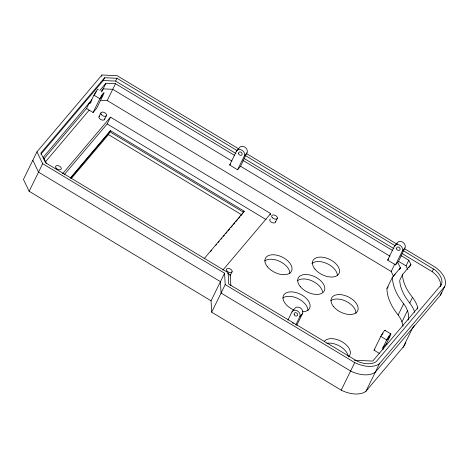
<?xml version="1.0" encoding="UTF-8"?>
<svg xmlns="http://www.w3.org/2000/svg" width="469" height="469" viewBox="0 0 469 469"><rect width="100%" height="100%" fill="white"/><g stroke="black" fill="none" stroke-linecap="round" stroke-linejoin="round"><path stroke-width="0.7" d="M94.72 94.515L94.967 93.929M440.391 286.518L441.646 283.768A19.505 11.438 26.1 0 0 435.044 270.003L403.469 250.739M238.897 148.995L117.127 75.691L101.955 75.005L36.963 151.821L23.45 179.41L29.142 191.288L211.062 300.805L211.683 312.196L341.209 390.173A23.38 13.707 26.1 0 0 365.943 391.281L404.19 345.87A41.208 24.159 26.1 0 0 405.832 342.218M29.142 191.288L42.661 163.699L36.963 151.821M101.322 76.306L101.955 75.005M43.957 158.844L86.513 108.55L89.268 102.922L89.925 103.321L91.267 101.732M89.925 103.321L93.923 95.166A4.637 0.551 -59 0 1 96.849 90.335A4.637 0.551 -59 0 1 98.091 89.52M40.914 154.207L103.25 80.533L104.628 77.719L116.992 78.276L237.349 150.731M101.632 91.994L105.918 83.242L115.485 83.67L234.781 155.491M93.097 112.49L99.838 98.725A4.637 0.551 -59 0 1 103.286 93.231A4.637 0.551 -59 0 1 103.426 94.492L96.673 108.269L93.097 112.49L86.513 108.55M103.25 80.533L115.614 81.084L116.992 78.276M98.959 116.857L100.835 113.035M100.384 100.237L107.219 100.548L115.485 83.67M104.663 119.19L106.539 115.362M64.47 174.398L107.178 123.927L110.496 117.15L270.666 213.577L270.062 214.808M71.2 178.66L108.48 134.603L110.408 130.669L244.267 211.255L240.884 215.722M243.3 160.621L240.544 166.243L237.56 169.778L229.675 165.006L236.417 151.241L239.108 148.063A4.637 3.717 40.2 0 1 244.707 147.067A4.637 3.717 40.2 0 1 246.999 152.818L243.001 160.973L243.3 160.621L392.752 250.593M237.56 169.778L244.308 155.995L246.999 152.818M211.062 300.805L224.575 273.216L42.661 163.699M211.683 312.196L225.202 284.607L224.575 273.216M230.244 275.508L232.114 271.68M275.491 222.03L277.367 218.202M287.925 320.145L291.917 311.991L294.608 308.813A4.637 3.717 40.2 0 1 300.207 307.816A4.637 3.717 40.2 0 1 302.499 313.568L296.725 325.363M295.816 324.9L299.814 316.745L302.499 313.568M401.271 255.722L398.515 261.344L395.525 264.874L387.64 260.107L394.382 246.342L397.073 243.165A4.637 3.717 40.2 0 1 402.672 242.168A4.637 3.717 40.2 0 1 404.964 247.919L400.972 256.074L401.271 255.722L408.816 260.266L410.885 264.493L409.965 266.363M396.457 244.419L397.073 243.165M393.638 276.528L391.175 271.492L394.851 263.994M395.525 264.874L402.279 251.097L404.964 247.919M403 326.26A33.463 19.622 26.1 0 0 402.203 322.584L401.487 320.702A33.463 19.622 26.1 0 0 398.152 315.004A63.843 37.438 26.1 0 1 386.943 288.412L392.453 277.167L400.379 267.799L397.694 262.312M394.488 275.303L395.097 274.054M399.559 269.341L400.168 268.092M399.459 269.669L400.379 267.799M341.209 390.173L354.722 362.584A23.38 13.707 26.1 0 0 379.456 363.692L444.647 286.647A23.38 13.707 26.1 0 0 435.367 267.271L404.606 248.758M407.831 269.511L406.06 265.888L408.816 260.266M410.885 264.493L402.478 274.687L399.723 280.31L399.758 281.136A56.11 32.9 26.1 0 0 408.007 300.705L411.36 305.272A41.208 24.159 26.1 0 1 414.743 312.284M408.968 267.582L409.584 266.333M379.362 353.392L374.039 350.185L380.787 336.402A4.637 0.551 -59 0 1 383.712 331.571A4.637 0.551 -59 0 1 384.961 330.762M398.152 315.004L403.662 303.754A63.843 37.438 26.1 0 1 392.453 277.167M382.71 348.121L386.708 339.966A4.637 0.551 -59 0 1 390.155 334.473A4.637 0.551 -59 0 1 390.29 335.728L386.298 343.883L382.71 348.121L383.372 348.52L382.757 349.768M365.943 391.281L379.456 363.692M409.777 302.98L412.532 297.358L410.762 295.083A56.11 32.9 26.1 0 1 402.513 275.514L402.478 274.687M401.951 321.927L407.461 310.677M440.268 286.582A19.505 11.438 26.1 0 0 433.667 272.811L432.178 271.662L433.555 268.848M417.199 309.065L417.809 307.811L417.498 306.656A41.208 24.159 26.1 0 0 414.115 299.65L412.532 297.358M403.047 347.429L412.427 328.277L413.57 326.717A41.208 24.159 26.1 0 0 414.233 325.556M32.83 160.257L38.528 172.135L220.442 281.652L221.069 293.043L350.589 371.02A23.38 13.707 26.1 0 0 375.323 372.128L440.514 295.083L444.647 286.647M381.83 335.165L382.54 333.91M95.172 93.536L95.412 93.108M95.67 92.674L96.403 91.637M382.804 333.506L383.05 333.154M104.628 77.719L40.873 153.07L45.516 162.755L228.104 272.677L228.725 284.067L357.677 361.441A19.505 11.438 26.1 0 0 375.259 362.232L376.308 361.546L441.218 284.835M91.959 99.745L43.406 157.127L46.396 163.37M99.85 90.411L105.918 83.242M101.298 91.074L103.162 88.87L112.73 89.298L232.026 161.119M45.475 161.782L89.192 110.115M62.629 173.718L110.496 117.15M70.303 178.068L110.408 130.669M70.696 178.079L109.857 131.795L243.716 212.381M204.162 258.654L244.267 211.255M210.687 251.413L211.63 250.299M215.875 245.281L216.819 244.167M218.237 242.491L219.181 241.377M221.069 239.149L222.013 238.029M223.426 236.358L224.37 235.245M225.782 233.568L227.201 231.897M228.145 230.783L229.558 229.107M230.977 227.436L232.389 225.765M233.333 224.645L234.752 222.974M235.696 221.86L237.584 219.627M238.528 218.513L239.94 216.842M222.798 270.144L270.666 213.577M374.039 350.185L374.93 349.124M417.809 307.811L372.738 361.083L354.294 360.256M229.675 165.006L230.566 163.951M387.64 260.107L388.537 259.052M386.943 288.412L388.268 286.858M246.43 153.533L397.073 244.226M245.498 155.638L395.32 245.832M115.614 81.084L235.971 153.545M244.12 158.452L393.942 248.64M402.091 253.547L432.178 271.662M240.544 166.243L389.997 256.215M398.515 261.344L406.06 265.888M107.219 100.548L391.175 271.492M93.923 95.166L99.838 98.725M107.178 123.927L266.093 219.598M108.48 134.603L241.711 214.814M384.908 330.299L390.829 333.864M380.787 336.402L386.708 339.966M386.298 343.883L386.954 344.281M227.741 273.433L230.256 274.945L230.836 285.627M292.175 322.707L293.389 323.44M225.202 284.607L354.722 362.584M236.417 151.241A4.637 3.717 40.2 0 1 242.016 150.244A4.637 3.717 40.2 0 1 244.308 155.995M394.382 246.342A4.637 3.717 40.2 0 1 399.987 245.346A4.637 3.717 40.2 0 1 402.279 251.097M291.917 311.991A4.637 3.717 40.2 0 1 297.522 310.994A4.637 3.717 40.2 0 1 299.814 316.745M403.662 303.754A33.463 19.622 26.1 0 1 406.998 309.452L407.713 311.34A33.463 19.622 26.1 0 1 408.1 320.098M104.687 118.686A3.095 1.812 26.1 0 1 100.97 119.63A3.095 1.812 26.1 0 1 99.58 116.13M275.514 221.532A3.095 1.812 26.1 0 1 271.797 222.47A3.095 1.812 26.1 0 1 270.408 218.97M230.097 274.465A3.095 1.812 26.1 0 1 230.021 275.924M293.752 309.933A14.533 8.518 26.1 0 1 284.689 293.887A14.533 8.518 26.1 0 1 306.363 298.448A14.533 8.518 26.1 0 1 302.622 311.803M324.437 341.174A14.533 8.518 26.1 0 1 343.214 342.481A14.533 8.518 26.1 0 1 348.326 356.862M264.762 260.928A14.533 8.518 26.1 0 1 280.239 261.62A14.533 8.518 26.1 0 1 289.854 273.509M282.854 298.038A14.533 8.518 26.1 0 1 298.331 298.735A14.533 8.518 26.1 0 1 307.945 310.619M311.832 263.648A14.533 8.518 26.1 0 1 327.327 263.742A14.533 8.518 26.1 0 1 337.375 275.842M297.551 280.667A14.533 8.518 26.1 0 1 312.172 280.954A14.533 8.518 26.1 0 1 322.59 292.04M326.723 343.296A14.533 8.518 26.1 0 1 348.139 356.188M330.868 300.723A14.533 8.518 26.1 0 1 346.345 301.42A14.533 8.518 26.1 0 1 355.959 313.304M441.3 292.72A23.38 13.707 26.1 0 1 440.514 295.083M100.642 98.074L102.605 94.949L100.642 98.074M387.511 339.316L389.516 336.226L387.511 339.316M238.715 153.914A1.935 1.548 40.2 0 0 241.775 154.94A1.935 1.548 40.2 0 0 240.603 152.003A1.935 1.548 40.2 0 0 238.715 153.914M396.68 249.016A1.935 1.548 40.2 0 0 399.74 250.041A1.935 1.548 40.2 0 0 398.568 247.104A1.935 1.548 40.2 0 0 396.68 249.016M294.215 314.664A1.935 1.548 40.2 0 0 297.276 315.69A1.935 1.548 40.2 0 0 296.103 312.753A1.935 1.548 40.2 0 0 294.215 314.664M101.333 114.629A3.095 1.812 26.1 0 0 106.316 115.784A3.095 1.812 26.1 0 0 103.409 112.185A3.095 1.812 26.1 0 0 101.333 114.629M272.161 217.469A3.095 1.812 26.1 0 0 277.144 218.624A3.095 1.812 26.1 0 0 274.23 215.025A3.095 1.812 26.1 0 0 272.161 217.469M56.087 168.107A3.095 1.812 26.1 0 0 61.07 169.262A3.095 1.812 26.1 0 0 58.156 165.663A3.095 1.812 26.1 0 0 56.087 168.107M226.914 270.947A3.095 1.812 26.1 0 0 231.897 272.102A3.095 1.812 26.1 0 0 228.983 268.502A3.095 1.812 26.1 0 0 226.914 270.947M333.523 306.55A14.533 8.518 26.1 0 0 356.932 311.967A14.533 8.518 26.1 0 0 343.249 295.06A14.533 8.518 26.1 0 0 333.523 306.55M267.418 266.755A14.533 8.518 26.1 0 0 290.821 272.172A14.533 8.518 26.1 0 0 277.144 255.259A14.533 8.518 26.1 0 0 267.418 266.755M314.939 269.089A14.533 8.518 26.1 0 0 338.342 274.506A14.533 8.518 26.1 0 0 324.659 257.592A14.533 8.518 26.1 0 0 314.939 269.089M300.207 286.495A14.533 8.518 26.1 0 0 323.616 291.911A14.533 8.518 26.1 0 0 309.933 274.998A14.533 8.518 26.1 0 0 300.207 286.495"/></g></svg>
